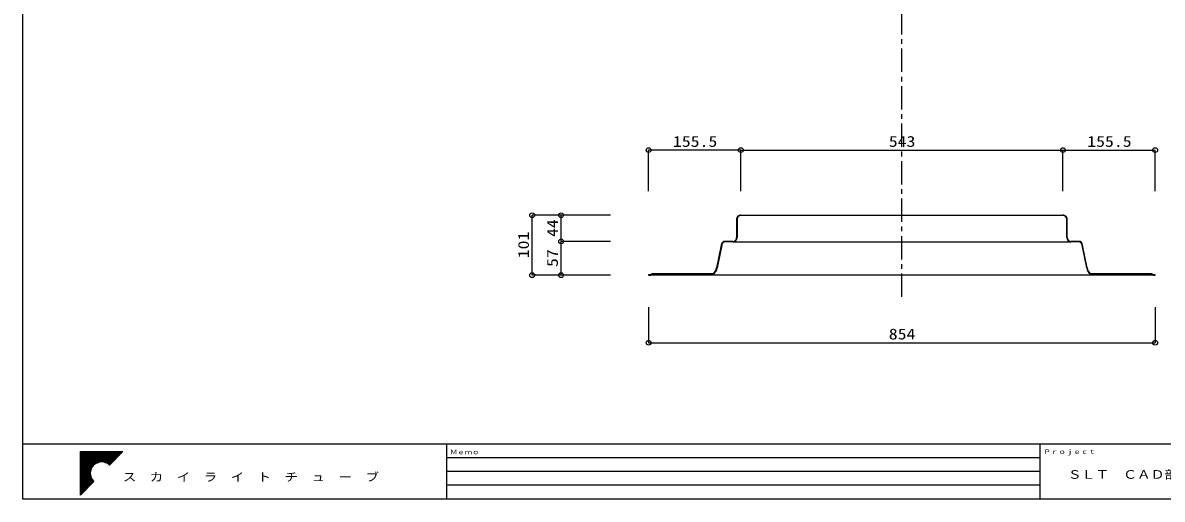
# Model space of a CAD drawing. Units: millimetres at full size. Extents: x -1447 to 1447, y -995 to 995.
# Drawn here: x -1447 to 474, y -995 to -191 of the extents above; entities that cross this region are included whole.
import ezdxf
from ezdxf.enums import TextEntityAlignment as Align

# ---------------------------------------------------------------- set-up
doc = ezdxf.new("R2010")
doc.units = ezdxf.units.MM
doc.header["$LTSCALE"] = 7.9
doc.linetypes.add('CHAIN1', pattern=[8, 5, -1, 1, -1])
for name, color, linetype in [('0-1___', 134, 'Continuous'), ('0-3__0-2_用紙フォ__マット_1_1_', 134, 'Continuous'), ('F-F', 134, 'Continuous')]:
    doc.layers.add(name, color=color, linetype=linetype)
doc.styles.add('ＭＳ ゴシック', font='')
doc.styles.get('ＭＳ ゴシック').set_extended_font_data('MS Gothic')

msp = doc.modelspace()

# ---------------------------------------------------------------- linework, layer by layer
at = {"layer": '0-1___', "color": 3}
for p, q in [((-1396.925, -901.252), (1446.625, -901.252)), ((-732.365, -901.252), (-732.365, -993.282)), ((268.025, -901.252), (268.025, -993.282))]:
    msp.add_line(p, q, dxfattribs=at)
at = {"layer": '0-1___', "color": 6}
for p, q in [((-732.266, -924.259), (268.025, -924.259)), ((-731.383, -947.267), (268.025, -947.267)), ((-732.266, -970.274), (268.025, -970.274))]:
    msp.add_line(p, q, dxfattribs=at)
at = {"layer": '0-1___', "color": 3}
msp.add_lwpolyline([(-1446.625, 994.65), (1446.625, 994.65), (1446.625, -994.65), (-1446.625, -994.65)], close=True, dxfattribs=at)
msp.add_lwpolyline([(-1446.625, -901.252), (1446.625, -901.252), (1446.625, -993.282)], dxfattribs=at)
at = {"layer": '0-3__0-2_用紙フォ__マット_1_1_'}
for p, q in [((-1349.584, -914.024), (-1277.687, -914.024)), ((-1349.584, -987.606), (-1349.584, -914.024)), ((-1349.584, -915.444), (-1279.074, -915.444)), ((-1349.584, -916.864), (-1280.462, -916.864)), ((-1349.584, -918.284), (-1281.849, -918.284)), ((-1349.584, -919.704), (-1283.237, -919.704)), ((-1349.584, -921.124), (-1284.624, -921.124)), ((-1277.687, -914.024), (-1300.241, -937.107)), ((-1349.584, -922.544), (-1286.012, -922.544)), ((-1349.584, -923.964), (-1287.399, -923.964)), ((-1349.584, -925.384), (-1288.787, -925.384)), ((-1349.584, -926.804), (-1290.174, -926.804)), ((-1349.584, -928.224), (-1291.562, -928.224)), ((-1349.584, -929.644), (-1292.949, -929.644)), ((-1349.584, -931.064), (-1294.337, -931.064)), ((-1349.584, -932.484), (-1319.23, -932.484)), ((-1349.584, -933.904), (-1322.654, -933.904)), ((-1349.584, -935.324), (-1324.92, -935.324)), ((-1349.584, -936.744), (-1326.648, -936.744)), ((-1349.584, -938.164), (-1328.032, -938.164)), ((-1349.584, -939.584), (-1329.165, -939.584)), ((-1349.584, -941.004), (-1330.099, -941.004)), ((-1308.041, -932.484), (-1295.724, -932.484)), ((-1304.616, -933.904), (-1297.111, -933.904)), ((-1302.35, -935.324), (-1298.499, -935.324)), ((-1349.584, -942.424), (-1330.866, -942.424)), ((-1349.584, -943.844), (-1331.488, -943.844)), ((-1349.584, -945.264), (-1331.979, -945.264)), ((-1349.584, -946.684), (-1332.35, -946.684)), ((-1349.584, -948.104), (-1332.608, -948.104)), ((-1349.584, -949.524), (-1332.757, -949.524)), ((-1349.584, -950.944), (-1332.8, -950.944)), ((-1349.584, -952.364), (-1332.738, -952.364)), ((-1349.584, -953.784), (-1332.569, -953.784)), ((-1349.584, -955.204), (-1332.291, -955.204)), ((-1349.584, -956.624), (-1331.899, -956.624)), ((-1349.584, -958.044), (-1331.385, -958.044)), ((-1349.584, -959.464), (-1330.738, -959.464)), ((-1349.584, -960.884), (-1329.943, -960.884)), ((-1349.584, -962.304), (-1328.975, -962.304)), ((-1349.584, -963.724), (-1327.801, -963.724)), ((-1327.027, -964.521), (-1349.584, -987.606)), ((-1349.584, -965.144), (-1327.636, -965.144)), ((-1349.584, -966.564), (-1329.024, -966.564)), ((-1349.584, -967.984), (-1330.411, -967.984)), ((-1349.584, -969.404), (-1331.798, -969.404)), ((-1349.584, -970.824), (-1333.186, -970.824)), ((-1349.584, -972.244), (-1334.573, -972.244)), ((-1349.584, -973.664), (-1335.961, -973.664)), ((-1349.584, -975.084), (-1337.348, -975.084)), ((-1349.584, -976.504), (-1338.736, -976.504)), ((-1349.584, -977.924), (-1340.123, -977.924)), ((-1349.584, -979.344), (-1341.511, -979.344)), ((-1349.584, -980.764), (-1342.898, -980.764)), ((-1349.584, -982.184), (-1344.286, -982.184)), ((-1349.584, -983.604), (-1345.673, -983.604)), ((-1349.584, -985.024), (-1347.061, -985.024)), ((-1349.584, -986.444), (-1348.448, -986.444))]:
    msp.add_line(p, q, dxfattribs=at)
for start, end in [(45.66363, 224.51236), (224.51236, 225.66363)]:
    msp.add_arc((-1313.635, -950.815), 19.166, start, end, dxfattribs=at)
at = {"layer": 'F-F', "color": 7, "linetype": 'CHAIN1'}
msp.add_line((35.44, -653.621), (35.44, 813.144), dxfattribs=at)
at = {"layer": 'F-F', "color": 4}
for p, q in [((-391.56, -475.31), (-391.56, -406.119)), ((-236.06, -406.119), (-391.56, -406.119)), ((-236.06, -475.31), (-236.06, -406.119)), ((-236.06, -475.31), (-236.06, -406.119)), ((-236.06, -406.119), (306.94, -406.119)), ((306.94, -475.31), (306.94, -406.119)), ((306.94, -475.31), (306.94, -406.119)), ((306.94, -406.119), (462.44, -406.119)), ((462.44, -475.31), (462.44, -406.119)), ((-539.084, -515.865), (-587.837, -515.865)), ((-587.837, -616.943), (-587.837, -515.865)), ((-455.915, -515.865), (-539.084, -515.865)), ((-539.084, -559.943), (-539.084, -515.865)), ((-236.06, -515.865), (306.94, -515.865)), ((-455.915, -559.943), (-539.084, -559.943)), ((-455.915, -559.943), (-539.084, -559.943)), ((-539.084, -616.943), (-539.084, -559.943)), ((-249.479, -560.654), (320.36, -560.654)), ((-539.084, -616.943), (-587.837, -616.943)), ((-455.915, -616.943), (-539.084, -616.943)), ((458.885, -616.943), (-388.004, -616.943)), ((-391.56, -670.828), (-391.56, -730.828)), ((462.44, -670.828), (462.44, -730.828)), ((-391.56, -730.828), (462.44, -730.828))]:
    msp.add_line(p, q, dxfattribs=at)
at = {"layer": 'F-F'}
for p, q in [((-236.06, -516.577), (-236.06, -515.865)), ((306.94, -515.865), (306.94, -516.577)), ((-243.125, -522.43), (-243.125, -553.589)), ((-242.414, -522.43), (-242.414, -553.589)), ((313.294, -553.589), (313.294, -522.43)), ((314.006, -553.589), (314.006, -522.43)), ((-268.992, -566.272), (-276.864, -604.404)), ((-268.281, -566.297), (-276.154, -604.454)), ((-249.479, -559.943), (-262.638, -559.943)), ((-249.479, -560.654), (-262.638, -560.654)), ((333.519, -559.943), (320.36, -559.943)), ((333.519, -560.654), (320.36, -560.654)), ((347.035, -604.454), (339.162, -566.297)), ((347.745, -604.404), (339.873, -566.272)), ((-283.366, -614.63), (-385.29, -614.63)), ((456.171, -614.63), (354.247, -614.63)), ((-391.56, -616.231), (-391.56, -616.943)), ((-388.395, -616.231), (-391.56, -616.231)), ((-391.56, -616.943), (-388.004, -616.943)), ((-283.184, -615.342), (-385.29, -615.342)), ((456.171, -615.342), (354.065, -615.342)), ((458.885, -616.943), (462.44, -616.943)), ((462.44, -616.231), (459.276, -616.231)), ((462.44, -616.943), (462.44, -616.231))]:
    msp.add_line(p, q, dxfattribs=at)
at = {"layer": 'F-F', "color": 4}
for centre in [(-391.56, -406.119), (-236.06, -406.119), (-236.06, -406.119), (306.94, -406.119), (306.94, -406.119), (462.44, -406.119), (-587.837, -515.865), (-539.084, -515.865), (-539.084, -559.943), (-539.084, -559.943), (-587.837, -616.943), (-539.084, -616.943), (-391.56, -730.828), (462.44, -730.828)]:
    msp.add_circle(centre, 4, dxfattribs=at)
at = {"layer": 'F-F'}
for centre, radius, start, end in [((-236.472, -522.506), 6.654, 86.44919, 179.34944), ((-236.47, -522.506), 5.944, 86.04024, 179.26908), ((307.353, -522.506), 6.654, 0.65056, 93.55081), ((307.351, -522.506), 5.944, 0.73092, 93.95976), ((-249.479, -553.589), 6.354, 270, 0), ((-249.479, -553.589), 7.066, 270, 0), ((320.36, -553.589), 7.066, 180, 270), ((320.36, -553.589), 6.354, 180, 270), ((-262.638, -566.297), 6.354, 90, 180), ((-262.638, -566.297), 5.642, 90, 180), ((333.519, -566.297), 6.354, 0, 90), ((333.519, -566.297), 5.642, 0, 90), ((-385.29, -618.442), 3.812, 90, 144.54946), ((-289.541, -603.523), 12.708, 299.07315, 356.02479), ((-289.541, -603.523), 13.42, 298.27528, 356.02479), ((360.422, -603.523), 13.42, 183.97521, 241.72472), ((360.422, -603.523), 12.708, 183.97521, 240.92685), ((456.171, -618.442), 3.812, 35.45054, 90), ((-385.29, -618.442), 3.101, 90, 151.07878), ((456.171, -618.442), 3.101, 28.92122, 90)]:
    msp.add_arc(centre, radius, start, end, dxfattribs=at)

# ---------------------------------------------------------------- texts
at = {"layer": '0-1___', "style": 'ＭＳ ゴシック', "width": 1.2}
for s, height, p in [('Ｍｅｍｏ', 7.372, (-726.339, -921.011)), ('Ｐｒｏｊｅｃｔ', 7.53, (274.051, -920.648)), ('ＳＬＴ\u3000ＣＡＤ部品図面', 14.23, (315.18, -964.482))]:
    msp.add_text(s, height=height, dxfattribs=at).set_placement(p, align=Align.BOTTOM_LEFT)
at = {"layer": '0-1___', "color": 6, "style": 'ＭＳ ゴシック', "width": 1.2}
msp.add_text('ス\u3000カ\u3000イ\u3000ラ\u3000イ\u3000ト\u3000チ\u3000ュ\u3000ー\u3000ブ', height=13.89, dxfattribs=at).set_placement((-1278.089, -968.487), align=Align.BOTTOM_LEFT)
at = {"layer": 'F-F', "color": 4, "style": 'ＭＳ ゴシック', "width": 1.2}
for s, p in [('155.5', (-350.574, -406.119)), ('543', (13.382, -406.119)), ('155.5', (347.926, -406.119)), ('854', (13.382, -730.828))]:
    msp.add_text(s, height=18.33, dxfattribs=at).set_placement(p, align=Align.BOTTOM_LEFT)
for s, p in [('44', (-539.084, -552.61)), ('101', (-587.837, -588.463)), ('57', (-539.084, -603.149))]:
    msp.add_text(s, height=18.33, rotation=90, dxfattribs=at).set_placement(p, align=Align.BOTTOM_LEFT)

doc.saveas('drawing.dxf')
